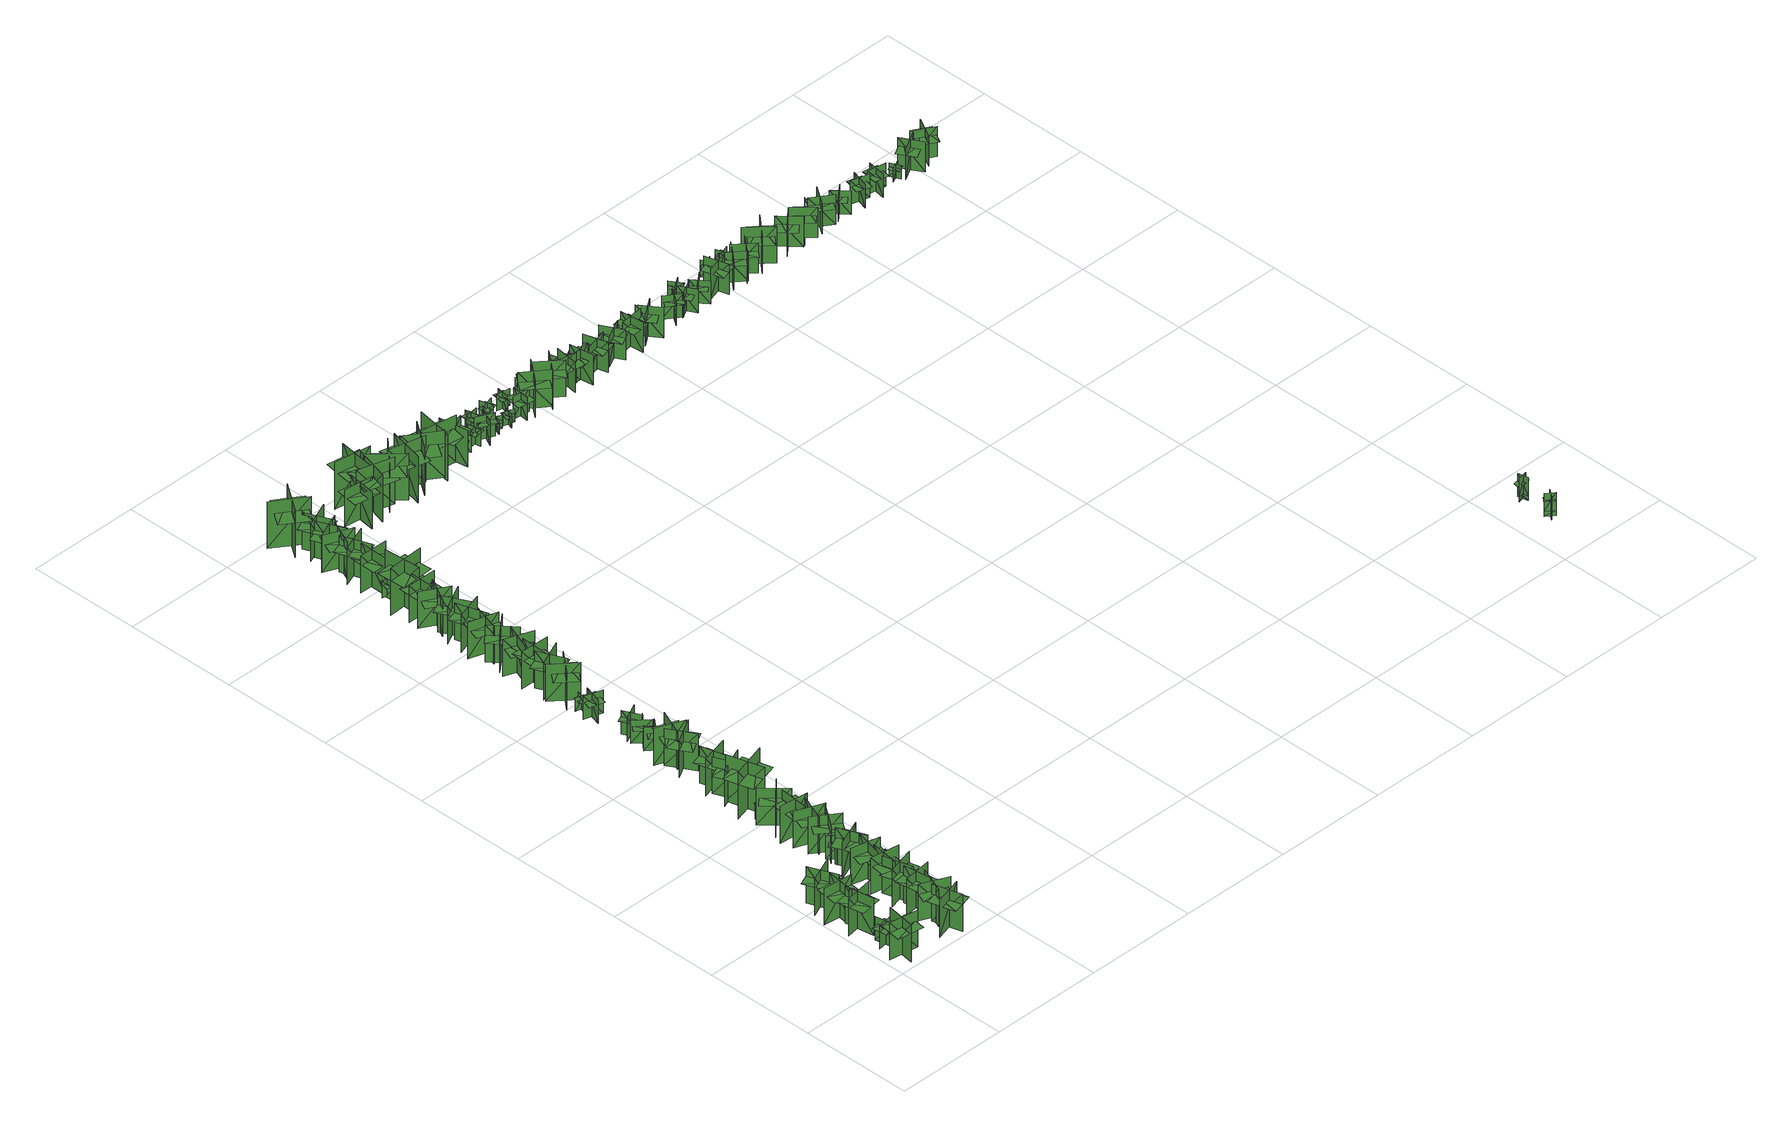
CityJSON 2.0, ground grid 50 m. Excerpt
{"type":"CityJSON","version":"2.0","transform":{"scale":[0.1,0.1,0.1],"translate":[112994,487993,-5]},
"CityObjects":{
"tree1":{"type":"SolitaryVegetationObject","geometry":[{"type":"MultiSurface","lod":"1","boundaries":[[[0,1,2]],[[0,2,3]],[[4,5,6]],[[4,6,7]],[[8,9,10]],[[8,10,11]],[[8,12,13]],[[8,13,9]]]}]},
"tree2":{"type":"SolitaryVegetationObject","geometry":[{"type":"MultiSurface","lod":"1","boundaries":[[[14,15,16]],[[14,16,17]],[[18,19,20]],[[18,20,21]],[[22,23,24]],[[22,24,25]],[[22,26,27]],[[22,27,23]]]}]},
"tree3":{"type":"SolitaryVegetationObject","geometry":[{"type":"MultiSurface","lod":"1","boundaries":[[[28,29,30]],[[28,30,31]],[[32,33,34]],[[32,34,35]],[[36,37,38]],[[36,38,39]],[[36,40,41]],[[36,41,37]]]}]},
"tree4":{"type":"SolitaryVegetationObject","geometry":[{"type":"MultiSurface","lod":"1","boundaries":[[[42,43,44]],[[42,44,45]],[[46,47,48]],[[46,48,49]],[[50,51,52]],[[50,52,53]],[[50,54,55]],[[50,55,51]]]}]},
"tree5":{"type":"SolitaryVegetationObject","geometry":[{"type":"MultiSurface","lod":"1","boundaries":[[[56,57,58]],[[56,58,59]],[[60,61,62]],[[60,62,63]],[[64,65,66]],[[64,66,67]],[[64,68,69]],[[64,69,65]]]}]},
"tree6":{"type":"SolitaryVegetationObject","geometry":[{"type":"MultiSurface","lod":"1","boundaries":[[[70,71,72]],[[70,72,73]],[[74,75,76]],[[74,76,77]],[[78,79,80]],[[78,80,81]],[[78,82,83]],[[78,83,79]]]}]},
"tree7":{"type":"SolitaryVegetationObject","geometry":[{"type":"MultiSurface","lod":"1","boundaries":[[[84,85,86]],[[84,86,87]],[[88,89,90]],[[88,90,91]],[[92,93,94]],[[92,94,95]],[[92,96,97]],[[92,97,93]]]}]},
"tree8":{"type":"SolitaryVegetationObject","geometry":[{"type":"MultiSurface","lod":"1","boundaries":[[[98,99,100]],[[98,100,101]],[[102,103,104]],[[102,104,105]],[[106,107,108]],[[106,108,109]],[[106,110,111]],[[106,111,107]]]}]},
"tree9":{"type":"SolitaryVegetationObject","geometry":[{"type":"MultiSurface","lod":"1","boundaries":[[[112,113,114]],[[112,114,115]],[[116,117,118]],[[116,118,119]],[[120,121,122]],[[120,122,123]],[[120,124,125]],[[120,125,121]]]}]},
"tree10":{"type":"SolitaryVegetationObject","geometry":[{"type":"MultiSurface","lod":"1","boundaries":[[[126,127,128]],[[126,128,129]],[[130,131,132]],[[130,132,133]],[[134,135,136]],[[134,136,137]],[[134,138,139]],[[134,139,135]]]}]},
"tree11":{"type":"SolitaryVegetationObject","geometry":[{"type":"MultiSurface","lod":"1","boundaries":[[[140,141,142]],[[140,142,143]],[[144,145,146]],[[144,146,147]],[[148,149,150]],[[148,150,151]],[[148,152,153]],[[148,153,149]]]}]},
"tree12":{"type":"SolitaryVegetationObject","geometry":[{"type":"MultiSurface","lod":"1","boundaries":[[[154,155,156]],[[154,156,157]],[[158,159,160]],[[158,160,161]],[[162,163,164]],[[162,164,165]],[[162,166,167]],[[162,167,163]]]}]},
"tree13":{"type":"SolitaryVegetationObject","geometry":[{"type":"MultiSurface","lod":"1","boundaries":[[[168,169,170]],[[168,170,171]],[[172,173,174]],[[172,174,175]],[[176,177,178]],[[176,178,179]],[[176,180,181]],[[176,181,177]]]}]},
"tree14":{"type":"SolitaryVegetationObject","geometry":[{"type":"MultiSurface","lod":"1","boundaries":[[[182,183,184]],[[182,184,185]],[[186,187,188]],[[186,188,189]],[[190,191,192]],[[190,192,193]],[[190,194,195]],[[190,195,191]]]}]},
"tree15":{"type":"SolitaryVegetationObject","geometry":[{"type":"MultiSurface","lod":"1","boundaries":[[[196,197,198]],[[196,198,199]],[[200,201,202]],[[200,202,203]],[[204,205,206]],[[204,206,207]],[[204,208,209]],[[204,209,205]]]}]},
"tree16":{"type":"SolitaryVegetationObject","geometry":[{"type":"MultiSurface","lod":"1","boundaries":[[[210,211,212]],[[210,212,213]],[[214,215,216]],[[214,216,217]],[[218,219,220]],[[218,220,221]],[[218,222,223]],[[218,223,219]]]}]},
"tree17":{"type":"SolitaryVegetationObject","geometry":[{"type":"MultiSurface","lod":"1","boundaries":[[[224,225,226]],[[224,226,227]],[[228,229,230]],[[228,230,231]],[[232,233,234]],[[232,234,235]],[[232,236,237]],[[232,237,233]]]}]},
"tree18":{"type":"SolitaryVegetationObject","geometry":[{"type":"MultiSurface","lod":"1","boundaries":[[[238,239,240]],[[238,240,241]],[[242,243,244]],[[242,244,245]],[[246,247,248]],[[246,248,249]],[[246,250,251]],[[246,251,247]]]}]},
"tree19":{"type":"SolitaryVegetationObject","geometry":[{"type":"MultiSurface","lod":"1","boundaries":[[[252,253,254]],[[252,254,255]],[[256,257,258]],[[256,258,259]],[[260,261,262]],[[260,262,263]],[[260,264,265]],[[260,265,261]]]}]},
"tree20":{"type":"SolitaryVegetationObject","geometry":[{"type":"MultiSurface","lod":"1","boundaries":[[[266,267,268]],[[266,268,269]],[[270,271,272]],[[270,272,273]],[[274,275,276]],[[274,276,277]],[[274,278,279]],[[274,279,275]]]}]},
"tree21":{"type":"SolitaryVegetationObject","geometry":[{"type":"MultiSurface","lod":"1","boundaries":[[[280,281,282]],[[280,282,283]],[[284,285,286]],[[284,286,287]],[[288,289,290]],[[288,290,291]],[[288,292,293]],[[288,293,289]]]}]},
"tree22":{"type":"SolitaryVegetationObject","geometry":[{"type":"MultiSurface","lod":"1","boundaries":[[[294,295,296]],[[294,296,297]],[[298,299,300]],[[298,300,301]],[[302,303,304]],[[302,304,305]],[[302,306,307]],[[302,307,303]]]}]},
"tree23":{"type":"SolitaryVegetationObject","geometry":[{"type":"MultiSurface","lod":"1","boundaries":[[[308,309,310]],[[308,310,311]],[[312,313,314]],[[312,314,315]],[[316,317,318]],[[316,318,319]],[[316,320,321]],[[316,321,317]]]}]},
"tree24":{"type":"SolitaryVegetationObject","geometry":[{"type":"MultiSurface","lod":"1","boundaries":[[[322,323,324]],[[322,324,325]],[[326,327,328]],[[326,328,329]],[[330,331,332]],[[330,332,333]],[[330,334,335]],[[330,335,331]]]}]},
"tree25":{"type":"SolitaryVegetationObject","geometry":[{"type":"MultiSurface","lod":"1","boundaries":[[[336,337,338]],[[336,338,339]],[[340,341,342]],[[340,342,343]],[[344,345,346]],[[344,346,347]],[[344,348,349]],[[344,349,345]]]}]},
"tree26":{"type":"SolitaryVegetationObject","geometry":[{"type":"MultiSurface","lod":"1","boundaries":[[[350,351,352]],[[350,352,353]],[[354,355,356]],[[354,356,357]],[[358,359,360]],[[358,360,361]],[[358,362,363]],[[358,363,359]]]}]},
"tree27":{"type":"SolitaryVegetationObject","geometry":[{"type":"MultiSurface","lod":"1","boundaries":[[[364,365,366]],[[364,366,367]],[[368,369,370]],[[368,370,371]],[[372,373,374]],[[372,374,375]],[[372,376,377]],[[372,377,373]]]}]},
"tree28":{"type":"SolitaryVegetationObject","geometry":[{"type":"MultiSurface","lod":"1","boundaries":[[[378,379,380]],[[378,380,381]],[[382,383,384]],[[382,384,385]],[[386,387,388]],[[386,388,389]],[[386,390,391]],[[386,391,387]]]}]},
"tree29":{"type":"SolitaryVegetationObject","geometry":[{"type":"MultiSurface","lod":"1","boundaries":[[[392,393,394]],[[392,394,395]],[[396,397,398]],[[396,398,399]],[[400,401,402]],[[400,402,403]],[[400,404,405]],[[400,405,401]]]}]},
"tree30":{"type":"SolitaryVegetationObject","geometry":[{"type":"MultiSurface","lod":"1","boundaries":[[[406,407,408]],[[406,408,409]],[[410,411,412]],[[410,412,413]],[[414,415,416]],[[414,416,417]],[[414,418,419]],[[414,419,415]]]}]},
"tree31":{"type":"SolitaryVegetationObject","geometry":[{"type":"MultiSurface","lod":"1","boundaries":[[[420,421,422]],[[420,422,423]],[[424,425,426]],[[424,426,427]],[[428,429,430]],[[428,430,431]],[[428,432,433]],[[428,433,429]]]}]},
"tree32":{"type":"SolitaryVegetationObject","geometry":[{"type":"MultiSurface","lod":"1","boundaries":[[[434,435,436]],[[434,436,437]],[[438,439,440]],[[438,440,441]],[[442,443,444]],[[442,444,445]],[[442,446,447]],[[442,447,443]]]}]},
"tree33":{"type":"SolitaryVegetationObject","geometry":[{"type":"MultiSurface","lod":"1","boundaries":[[[448,449,450]],[[448,450,451]],[[452,453,454]],[[452,454,455]],[[456,457,458]],[[456,458,459]],[[456,460,461]],[[456,461,457]]]}]},
"tree34":{"type":"SolitaryVegetationObject","geometry":[{"type":"MultiSurface","lod":"1","boundaries":[[[462,463,464]],[[462,464,465]],[[466,467,468]],[[466,468,469]],[[470,471,472]],[[470,472,473]],[[470,474,475]],[[470,475,471]]]}]},
"tree35":{"type":"SolitaryVegetationObject","geometry":[{"type":"MultiSurface","lod":"1","boundaries":[[[476,477,478]],[[476,478,479]],[[480,481,482]],[[480,482,483]],[[484,485,486]],[[484,486,487]],[[484,488,489]],[[484,489,485]]]}]},
"tree36":{"type":"SolitaryVegetationObject","geometry":[{"type":"MultiSurface","lod":"1","boundaries":[[[490,491,492]],[[490,492,493]],[[494,495,496]],[[494,496,497]],[[498,499,500]],[[498,500,501]],[[498,502,503]],[[498,503,499]]]}]},
"tree37":{"type":"SolitaryVegetationObject","geometry":[{"type":"MultiSurface","lod":"1","boundaries":[[[504,505,506]],[[504,506,507]],[[508,509,510]],[[508,510,511]],[[512,513,514]],[[512,514,515]],[[512,516,517]],[[512,517,513]]]}]},
"tree38":{"type":"SolitaryVegetationObject","geometry":[{"type":"MultiSurface","lod":"1","boundaries":[[[518,519,520]],[[518,520,521]],[[522,523,524]],[[522,524,525]],[[526,527,528]],[[526,528,529]],[[526,530,531]],[[526,531,527]]]}]},
"tree39":{"type":"SolitaryVegetationObject","geometry":[{"type":"MultiSurface","lod":"1","boundaries":[[[532,533,534]],[[532,534,535]],[[536,537,538]],[[536,538,539]],[[540,541,542]],[[540,542,543]],[[540,544,545]],[[540,545,541]]]}]},
"tree40":{"type":"SolitaryVegetationObject","geometry":[{"type":"MultiSurface","lod":"1","boundaries":[[[546,547,548]],[[546,548,549]],[[550,551,552]],[[550,552,553]],[[554,555,556]],[[554,556,557]],[[554,558,559]],[[554,559,555]]]}]},
"tree41":{"type":"SolitaryVegetationObject","geometry":[{"type":"MultiSurface","lod":"1","boundaries":[[[560,561,562]],[[560,562,563]],[[564,565,566]],[[564,566,567]],[[568,569,570]],[[568,570,571]],[[568,572,573]],[[568,573,569]]]}]},
"tree42":{"type":"SolitaryVegetationObject","geometry":[{"type":"MultiSurface","lod":"1","boundaries":[[[574,575,576]],[[574,576,577]],[[578,579,580]],[[578,580,581]],[[582,583,584]],[[582,584,585]],[[582,586,587]],[[582,587,583]]]}]},
"tree43":{"type":"SolitaryVegetationObject","geometry":[{"type":"MultiSurface","lod":"1","boundaries":[[[588,589,590]],[[588,590,591]],[[592,593,594]],[[592,594,595]],[[596,597,598]],[[596,598,599]],[[596,600,601]],[[596,601,597]]]}]},
"tree44":{"type":"SolitaryVegetationObject","geometry":[{"type":"MultiSurface","lod":"1","boundaries":[[[602,603,604]],[[602,604,605]],[[606,607,608]],[[606,608,609]],[[610,611,612]],[[610,612,613]],[[610,614,615]],[[610,615,611]]]}]},
"tree45":{"type":"SolitaryVegetationObject","geometry":[{"type":"MultiSurface","lod":"1","boundaries":[[[616,617,618]],[[616,618,619]],[[620,621,622]],[[620,622,623]],[[624,625,626]],[[624,626,627]],[[624,628,629]],[[624,629,625]]]}]},
"tree46":{"type":"SolitaryVegetationObject","geometry":[{"type":"MultiSurface","lod":"1","boundaries":[[[630,631,632]],[[630,632,633]],[[634,635,636]],[[634,636,637]],[[638,639,640]],[[638,640,641]],[[638,642,643]],[[638,643,639]]]}]},
"tree47":{"type":"SolitaryVegetationObject","geometry":[{"type":"MultiSurface","lod":"1","boundaries":[[[644,645,646]],[[644,646,647]],[[648,649,650]],[[648,650,651]],[[652,653,654]],[[652,654,655]],[[652,656,657]],[[652,657,653]]]}]},
"tree48":{"type":"SolitaryVegetationObject","geometry":[{"type":"MultiSurface","lod":"1","boundaries":[[[658,659,660]],[[658,660,661]],[[662,663,664]],[[662,664,665]],[[666,667,668]],[[666,668,669]],[[666,670,671]],[[666,671,667]]]}]},
"tree49":{"type":"SolitaryVegetationObject","geometry":[{"type":"MultiSurface","lod":"1","boundaries":[[[672,673,674]],[[672,674,675]],[[676,677,678]],[[676,678,679]],[[680,681,682]],[[680,682,683]],[[680,684,685]],[[680,685,681]]]}]},
"tree50":{"type":"SolitaryVegetationObject","geometry":[{"type":"MultiSurface","lod":"1","boundaries":[[[686,687,688]],[[686,688,689]],[[690,691,692]],[[690,692,693]],[[694,695,696]],[[694,696,697]],[[694,698,699]],[[694,699,695]]]}]},
"tree51":{"type":"SolitaryVegetationObject","geometry":[{"type":"MultiSurface","lod":"1","boundaries":[[[700,701,702]],[[700,702,703]],[[704,705,706]],[[704,706,707]],[[708,709,710]],[[708,710,711]],[[708,712,713]],[[708,713,709]]]}]},
"tree52":{"type":"SolitaryVegetationObject","geometry":[{"type":"MultiSurface","lod":"1","boundaries":[[[714,715,716]],[[714,716,717]],[[718,719,720]],[[718,720,721]],[[722,723,724]],[[722,724,725]],[[722,726,727]],[[722,727,723]]]}]},
"tree53":{"type":"SolitaryVegetationObject","geometry":[{"type":"MultiSurface","lod":"1","boundaries":[[[728,729,730]],[[728,730,731]],[[732,733,734]],[[732,734,735]],[[736,737,738]],[[736,738,739]],[[736,740,741]],[[736,741,737]]]}]},
"tree54":{"type":"SolitaryVegetationObject","geometry":[{"type":"MultiSurface","lod":"1","boundaries":[[[742,743,744]],[[742,744,745]],[[746,747,748]],[[746,748,749]],[[750,751,752]],[[750,752,753]],[[750,754,755]],[[750,755,751]]]}]},
"tree55":{"type":"SolitaryVegetationObject","geometry":[{"type":"MultiSurface","lod":"1","boundaries":[[[756,757,758]],[[756,758,759]],[[760,761,762]],[[760,762,763]],[[764,765,766]],[[764,766,767]],[[764,768,769]],[[764,769,765]]]}]},
"tree56":{"type":"SolitaryVegetationObject","geometry":[{"type":"MultiSurface","lod":"1","boundaries":[[[770,771,772]],[[770,772,773]],[[774,775,776]],[[774,776,777]],[[778,779,780]],[[778,780,781]],[[778,782,783]],[[778,783,779]]]}]},
"tree57":{"type":"SolitaryVegetationObject","geometry":[{"type":"MultiSurface","lod":"1","boundaries":[[[784,785,786]],[[784,786,787]],[[788,789,790]],[[788,790,791]],[[792,793,794]],[[792,794,795]],[[792,796,797]],[[792,797,793]]]}]},
"tree58":{"type":"SolitaryVegetationObject","geometry":[{"type":"MultiSurface","lod":"1","boundaries":[[[798,799,800]],[[798,800,801]],[[802,803,804]],[[802,804,805]],[[806,807,808]],[[806,808,809]],[[806,810,811]],[[806,811,807]]]}]},
"tree59":{"type":"SolitaryVegetationObject","geometry":[{"type":"MultiSurface","lod":"1","boundaries":[[[812,813,814]],[[812,814,815]],[[816,817,818]],[[816,818,819]],[[820,821,822]],[[820,822,823]],[[820,824,825]],[[820,825,821]]]}]},
"tree60":{"type":"SolitaryVegetationObject","geometry":[{"type":"MultiSurface","lod":"1","boundaries":[[[826,827,828]],[[826,828,829]],[[830,831,832]],[[830,832,833]],[[834,835,836]],[[834,836,837]],[[834,838,839]],[[834,839,835]]]}]},
"tree61":{"type":"SolitaryVegetationObject","geometry":[{"type":"MultiSurface","lod":"1","boundaries":[[[840,841,842]],[[840,842,843]],[[844,845,846]],[[844,846,847]],[[848,849,850]],[[848,850,851]],[[848,852,853]],[[848,853,849]]]}]},
"tree62":{"type":"SolitaryVegetationObject","geometry":[{"type":"MultiSurface","lod":"1","boundaries":[[[854,855,856]],[[854,856,857]],[[858,859,860]],[[858,860,861]],[[862,863,864]],[[862,864,865]],[[862,866,867]],[[862,867,863]]]}]},
"tree63":{"type":"SolitaryVegetationObject","geometry":[{"type":"MultiSurface","lod":"1","boundaries":[[[868,869,870]],[[868,870,871]],[[872,873,874]],[[872,874,875]],[[876,877,878]],[[876,878,879]],[[876,879,880]],[[876,880,881]]]}]},
"tree64":{"type":"SolitaryVegetationObject","geometry":[{"type":"MultiSurface","lod":"1","boundaries":[[[882,883,884]],[[882,884,885]],[[886,887,888]],[[886,888,889]],[[890,891,892]],[[890,892,893]],[[890,894,895]],[[890,895,891]]]}]},
"tree65":{"type":"SolitaryVegetationObject","geometry":[{"type":"MultiSurface","lod":"1","boundaries":[[[896,897,898]],[[896,898,899]],[[900,901,902]],[[900,902,903]],[[904,905,906]],[[904,906,907]],[[904,908,909]],[[904,909,905]]]}]},
"tree66":{"type":"SolitaryVegetationObject","geometry":[{"type":"MultiSurface","lod":"1","boundaries":[[[910,911,912]],[[910,912,913]],[[914,915,916]],[[914,916,917]],[[918,919,920]],[[918,920,921]],[[918,922,923]],[[918,923,919]]]}]},
"tree67":{"type":"SolitaryVegetationObject","geometry":[{"type":"MultiSurface","lod":"1","boundaries":[[[924,925,926]],[[924,926,927]],[[928,929,930]],[[928,930,931]],[[932,933,934]],[[932,934,935]],[[932,936,937]],[[932,937,933]]]}]},
"tree68":{"type":"SolitaryVegetationObject","geometry":[{"type":"MultiSurface","lod":"1","boundaries":[[[938,939,940]],[[938,940,941]],[[942,943,944]],[[942,944,945]],[[946,947,948]],[[946,948,949]],[[946,950,951]],[[946,951,947]]]}]},
"tree69":{"type":"SolitaryVegetationObject","geometry":[{"type":"MultiSurface","lod":"1","boundaries":[[[952,953,954]],[[952,954,955]],[[956,957,958]],[[956,958,959]],[[960,961,962]],[[960,962,963]],[[960,964,965]],[[960,965,961]]]}]},
"tree70":{"type":"SolitaryVegetationObject","geometry":[{"type":"MultiSurface","lod":"1","boundaries":[[[966,967,968]],[[966,968,969]],[[970,971,972]],[[970,972,973]],[[974,975,976]],[[974,976,977]],[[974,978,979]],[[974,979,975]]]}]},
"tree71":{"type":"SolitaryVegetationObject","geometry":[{"type":"MultiSurface","lod":"1","boundaries":[[[980,981,982]],[[980,982,983]],[[984,985,986]],[[984,986,987]],[[988,989,990]],[[988,990,991]],[[988,992,993]],[[988,993,989]]]}]},
"tree72":{"type":"SolitaryVegetationObject","geometry":[{"type":"MultiSurface","lod":"1","boundaries":[[[994,995,996]],[[994,996,997]],[[998,999,1000]],[[998,1000,1001]],[[1002,1003,1004]],[[1002,1004,1005]],[[1002,1006,1007]],[[1002,1007,1003]]]}]},
"tree73":{"type":"SolitaryVegetationObject","geometry":[{"type":"MultiSurface","lod":"1","boundaries":[[[1008,1009,1010]],[[1008,1010,1011]],[[1012,1013,1014]],[[1012,1014,1015]],[[1016,1017,1018]],[[1016,1018,1019]],[[1016,1020,1021]],[[1016,1021,1017]]]}]},
"tree74":{"type":"SolitaryVegetationObject","geometry":[{"type":"MultiSurface","lod":"1","boundaries":[[[1022,1023,1024]],[[1022,1024,1025]],[[1026,1027,1028]],[[1026,1028,1029]],[[1030,1031,1032]],[[1030,1032,1033]],[[1030,1034,1035]],[[1030,1035,1031]]]}]},
"tree75":{"type":"SolitaryVegetationObject","geometry":[{"type":"MultiSurface","lod":"1","boundaries":[[[1036,1037,1038]],[[1036,1038,1039]],[[1040,1041,1042]],[[1040,1042,1043]],[[1044,1045,1046]],[[1044,1046,1047]],[[1044,1048,1049]],[[1044,1049,1045]]]}]},
"tree76":{"type":"SolitaryVegetationObject","geometry":[{"type":"MultiSurface","lod":"1","boundaries":[[[1050,1051,1052]],[[1050,1052,1053]],[[1054,1055,1056]],[[1054,1056,1057]],[[1058,1059,1060]],[[1058,1060,1061]],[[1058,1062,1063]],[[1058,1063,1059]]]}]},
"tree77":{"type":"SolitaryVegetationObject","geometry":[{"type":"MultiSurface","lod":"1","boundaries":[[[1064,1065,1066]],[[1064,1066,1067]],[[1068,1069,1070]],[[1068,1070,1071]],[[1072,1073,1074]],[[1072,1074,1075]],[[1072,1076,1077]],[[1072,1077,1073]]]}]},
"tree78":{"type":"SolitaryVegetationObject","geometry":[{"type":"MultiSurface","lod":"1","boundaries":[[[1078,1079,1080]],[[1078,1080,1081]],[[1082,1083,1084]],[[1082,1084,1085]],[[1086,1087,1088]],[[1086,1088,1089]],[[1086,1090,1091]],[[1086,1091,1087]]]}]},
"tree79":{"type":"SolitaryVegetationObject","geometry":[{"type":"MultiSurface","lod":"1","boundaries":[[[1092,1093,1094]],[[1092,1094,1095]],[[1096,1097,1098]],[[1096,1098,1099]],[[1100,1101,1102]],[[1100,1102,1103]],[[1100,1104,1105]],[[1100,1105,1101]]]}]},
"tree80":{"type":"SolitaryVegetationObject","geometry":[{"type":"MultiSurface","lod":"1","boundaries":[[[1106,1107,1108]],[[1106,1108,1109]],[[1110,1111,1112]],[[1110,1112,1113]],[[1114,1115,1116]],[[1114,1116,1117]],[[1114,1118,1119]],[[1114,1119,1115]]]}]},
"tree81":{"type":"SolitaryVegetationObject","geometry":[{"type":"MultiSurface","lod":"1","boundaries":[[[1120,1121,1122]],[[1120,1122,1123]],[[1124,1125,1126]],[[1124,1126,1127]],[[1128,1129,1130]],[[1128,1130,1131]],[[1128,1132,1133]],[[1128,1133,1129]]]}]},
"tree82":{"type":"SolitaryVegetationObject","geometry":[{"type":"MultiSurface","lod":"1","boundaries":[[[1134,1135,1136]],[[1134,1136,1137]],[[1138,1139,1140]],[[1138,1140,1141]],[[1142,1143,1144]],[[1142,1144,1145]],[[1142,1146,1147]],[[1142,1147,1143]]]}]},
"tree83":{"type":"SolitaryVegetationObject","geometry":[{"type":"MultiSurface","lod":"1","boundaries":[[[1148,1149,1150]],[[1148,1150,1151]],[[1152,1153,1154]],[[1152,1154,1155]],[[1156,1157,1158]],[[1156,1158,1159]],[[1156,1160,1161]],[[1156,1161,1157]]]}]},
"tree84":{"type":"SolitaryVegetationObject","geometry":[{"type":"MultiSurface","lod":"1","boundaries":[[[1162,1163,1164]],[[1162,1164,1165]],[[1166,1167,1168]],[[1166,1168,1169]],[[1170,1171,1172]],[[1170,1172,1173]],[[1170,1174,1175]],[[1170,1175,1171]]]}]},
"tree85":{"type":"SolitaryVegetationObject","geometry":[{"type":"MultiSurface","lod":"1","boundaries":[[[1176,1177,1178]],[[1176,1178,1179]],[[1180,1181,1182]],[[1180,1182,1183]],[[1184,1185,1186]],[[1184,1186,1187]],[[1184,1188,1189]],[[1184,1189,1185]]]}]},
"tree86":{"type":"SolitaryVegetationObject","geometry":[{"type":"MultiSurface","lod":"1","boundaries":[[[1190,1191,1192]],[[1190,1192,1193]],[[1194,1195,1196]],[[1194,1196,1197]],[[1198,1199,1200]],[[1198,1200,1201]],[[1198,1202,1203]],[[1198,1203,1199]]]}]},
"tree87":{"type":"SolitaryVegetationObject","geometry":[{"type":"MultiSurface","lod":"1","boundaries":[[[1204,1205,1206]],[[1204,1206,1207]],[[1208,1209,1210]],[[1208,1210,1211]],[[1212,1213,1209]],[[1212,1209,1208]],[[1214,1215,1205]],[[1214,1205,1204]],[[1216,1217,1218]],[[1216,1218,1219]],[[1220,1221,1222]],[[1220,1222,1223]]]}]},
"tree88":{"type":"SolitaryVegetationObject","geometry":[{"type":"MultiSurface","lod":"1","boundaries":[[[1224,1225,1226]],[[1224,1226,1227]],[[1228,1229,1230]],[[1228,1230,1231]],[[1232,1233,1229]],[[1232,1229,1228]],[[1234,1235,1225]],[[1234,1225,1224]],[[1236,1237,1238]],[[1236,1238,1239]],[[1240,1241,1242]],[[1240,1242,1243]]]}]},
"tree89":{"type":"SolitaryVegetationObject","geometry":[{"type":"MultiSurface","lod":"1","boundaries":[[[1244,1245,1246]],[[1244,1246,1247]],[[1248,1249,1250]],[[1248,1250,1251]],[[1252,1253,1254]],[[1252,1254,1255]],[[1252,1256,1257]],[[1252,1257,1253]]]}]},
"tree90":{"type":"SolitaryVegetationObject","geometry":[{"type":"MultiSurface","lod":"1","boundaries":[[[1258,1259,1260]],[[1258,1260,1261]],[[1262,1263,1264]],[[1262,1264,1265]],[[1266,1267,1268]],[[1266,1268,1269]],[[1266,1270,1271]],[[1266,1271,1267]]]}]},
"tree91":{"type":"SolitaryVegetationObject","geometry":[{"type":"MultiSurface","lod":"1","boundaries":[[[1272,1273,1274]],[[1272,1274,1275]],[[1276,1277,1278]],[[1276,1278,1279]],[[1280,1281,1282]],[[1280,1282,1283]],[[1280,1284,1285]],[[1280,1285,1281]]]}]},
"tree92":{"type":"SolitaryVegetationObject","geometry":[{"type":"MultiSurface","lod":"1","boundaries":[[[1286,1287,1288]],[[1286,1288,1289]],[[1290,1291,1292]],[[1290,1292,1293]],[[1294,1295,1296]],[[1294,1296,1297]],[[1294,1298,1299]],[[1294,1299,1295]]]}]},
"tree93":{"type":"SolitaryVegetationObject","geometry":[{"type":"MultiSurface","lod":"1","boundaries":[[[1300,1301,1302]],[[1300,1302,1303]],[[1304,1305,1306]],[[1304,1306,1307]],[[1308,1309,1310]],[[1308,1310,1311]],[[1308,1312,1313]],[[1308,1313,1309]]]}]},
"tree94":{"type":"SolitaryVegetationObject","geometry":[{"type":"MultiSurface","lod":"1","boundaries":[[[1314,1315,1316]],[[1314,1316,1317]],[[1318,1319,1320]],[[1318,1320,1321]],[[1322,1323,1324]],[[1322,1324,1325]],[[1322,1326,1327]],[[1322,1327,1323]]]}]},
"tree95":{"type":"SolitaryVegetationObject","geometry":[{"type":"MultiSurface","lod":"1","boundaries":[[[1328,1329,1330]],[[1328,1330,1331]],[[1332,1333,1334]],[[1332,1334,1335]],[[1336,1337,1338]],[[1336,1338,1339]],[[1336,1340,1341]],[[1336,1341,1337]]]}]},
"tree96":{"type":"SolitaryVegetationObject","geometry":[{"type":"MultiSurface","lod":"1","boundaries":[[[1342,1343,1344]],[[1342,1344,1345]],[[1346,1347,1348]],[[1346,1348,1349]],[[1350,1351,1352]],[[1350,1352,1353]],[[1350,1354,1355]],[[1350,1355,1351]]]}]},
"tree97":{"type":"SolitaryVegetationObject","geometry":[{"type":"MultiSurface","lod":"1","boundaries":[[[1356,1357,1358]],[[1356,1358,1359]],[[1360,1361,1362]],[[1360,1362,1363]],[[1364,1365,1366]],[[1364,1366,1367]],[[1364,1368,1369]],[[1364,1369,1365]]]}]}
},
"vertices":[
[154,71,8],[26,91,8],[26,91,181],[154,71,181],[93,154,8],[73,25,8],[73,25,181],[93,154,181],[143,73,136],[26,91,136],[18,40,136],[135,22,136],[151,124,136],[34,142,136],
[123,172,13],[42,158,13],[42,158,123],[123,172,123],[70,210,13],[84,128,13],[84,128,123],[70,210,123],[116,171,94],[42,158,94],[47,126,94],[122,139,94],[111,203,94],[36,191,94],
[89,237,9],[69,365,9],[69,365,182],[89,237,182],[149,320,9],[21,300,9],[21,300,182],[149,320,182],[88,248,137],[69,365,137],[18,357,137],[37,240,137],[138,256,137],[120,373,137],
[5,411,9],[134,396,9],[134,396,181],[5,411,181],[69,331,9],[84,460,9],[84,460,181],[69,331,181],[16,409,136],[134,396,136],[140,447,136],[22,460,136],[10,358,136],[128,345,136],
[103,431,8],[54,551,8],[54,551,180],[103,431,180],[142,526,8],[22,476,8],[22,476,180],[142,526,180],[99,441,135],[54,551,135],[6,531,135],[52,421,135],[146,460,135],[101,570,135],
[305,147,6],[339,21,6],[339,21,178],[305,147,178],[254,57,6],[380,91,6],[380,91,178],[254,57,178],[308,136,133],[339,21,133],[388,34,133],[357,149,133],[258,123,133],[289,8,133],
[388,131,5],[269,182,5],[269,182,177],[388,131,177],[349,226,5],[299,106,5],[299,106,177],[349,226,177],[378,136,132],[269,182,132],[249,134,132],[358,88,132],[398,183,132],[289,229,132],
[330,171,5],[312,300,5],[312,300,177],[330,171,177],[391,253,5],[263,236,5],[263,236,177],[391,253,177],[328,182,133],[312,300,133],[261,293,133],[277,175,133],[379,189,133],[363,307,133],
[387,345,5],[262,311,5],[262,311,178],[387,345,178],[298,396,5],[332,270,5],[332,270,178],[298,396,178],[377,343,133],[262,311,133],[276,261,133],[390,293,133],[363,392,133],[248,360,133],
[306,338,6],[325,467,6],[325,467,178],[306,338,178],[388,400,6],[260,419,6],[260,419,178],[388,400,178],[307,349,134],[325,467,134],[274,474,134],[257,357,134],[358,341,134],[376,459,134],
[245,509,10],[371,478,10],[371,478,182],[245,509,182],[299,422,10],[330,548,10],[330,548,182],[299,422,182],[256,506,137],[371,478,137],[383,528,137],[268,556,137],[243,456,137],[359,428,137],
[249,555,10],[369,605,10],[369,605,182],[249,555,182],[344,517,10],[295,637,10],[295,637,182],[344,517,182],[259,560,138],[369,605,138],[350,652,138],[240,607,138],[279,512,138],[389,558,138],
[357,680,12],[294,626,12],[294,626,121],[357,680,121],[291,684,12],[346,622,12],[346,622,121],[291,684,121],[351,675,93],[294,626,93],[316,601,93],[373,651,93],[330,700,93],[273,651,93],
[272,754,8],[377,678,8],[377,678,181],[272,754,181],[289,653,8],[365,758,8],[365,758,181],[289,653,181],[281,748,136],[377,678,136],[407,719,136],[311,789,136],[251,706,136],[347,636,136],
[256,817,9],[376,767,9],[376,767,181],[256,817,181],[296,722,9],[346,842,9],[346,842,181],[296,722,181],[267,812,136],[376,767,136],[396,814,136],[286,860,136],[247,765,136],[357,719,136],
[321,937,9],[309,807,9],[309,807,181],[321,937,181],[243,871,9],[372,858,9],[372,858,181],[243,871,181],[320,926,137],[309,807,137],[360,802,137],[372,921,137],[269,930,137],[258,812,137],
[260,1012,9],[349,917,9],[349,917,182],[260,1012,182],[257,909,9],[352,998,9],[352,998,182],[257,909,182],[268,1004,137],[349,917,137],[386,952,137],[305,1039,137],[230,969,137],[311,882,137],
[279,1037,13],[333,1013,13],[333,1013,91],[279,1037,91],[296,994,13],[320,1048,13],[320,1048,91],[296,994,91],[283,1035,71],[333,1013,71],[342,1034,71],[293,1056,71],[274,1014,71],[323,992,71],
[399,1131,8],[239,1086,8],[239,1086,227],[399,1131,227],[284,1194,8],[329,1035,8],[329,1035,227],[284,1194,227],[385,1128,171],[239,1086,171],[257,1023,171],[403,1065,171],[367,1190,171],[222,1149,171],
[375,1222,10],[256,1172,10],[256,1172,182],[375,1222,182],[280,1260,10],[331,1141,10],[331,1141,182],[280,1260,182],[365,1218,138],[256,1172,138],[276,1124,138],[385,1171,138],[345,1265,138],[236,1219,138],
[327,1212,10],[294,1338,10],[294,1338,182],[327,1212,182],[379,1301,10],[253,1268,10],[253,1268,182],[379,1301,182],[324,1223,138],[294,1338,138],[245,1325,138],[275,1210,138],[374,1236,138],[344,1351,138],
[377,1479,10],[263,1415,10],[263,1415,182],[377,1479,182],[278,1506,10],[341,1393,10],[341,1393,182],[278,1506,182],[367,1473,138],[263,1415,138],[288,1370,138],[392,1429,138],[342,1518,138],[238,1460,138],
[345,1573,10],[294,1454,10],[294,1454,183],[345,1573,183],[250,1534,10],[370,1483,10],[370,1483,183],[250,1534,183],[341,1563,138],[294,1454,138],[341,1434,138],[388,1543,138],[293,1583,138],[247,1474,138],
[348,1627,12],[296,1563,12],[296,1563,122],[348,1627,122],[283,1619,12],[347,1568,12],[347,1568,122],[283,1619,122],[343,1622,94],[296,1563,94],[322,1542,94],[369,1601,94],[318,1642,94],[270,1583,94],
[283,1686,11],[344,1631,11],[344,1631,120],[283,1686,120],[287,1621,11],[342,1683,11],[342,1683,120],[287,1621,120],[288,1682,92],[344,1631,92],[366,1655,92],[310,1706,92],[266,1657,92],[322,1607,92],
[339,1680,8],[303,1754,8],[303,1754,118],[339,1680,118],[360,1742,8],[286,1706,8],[286,1706,118],[360,1742,118],[336,1686,90],[303,1754,90],[273,1740,90],[306,1672,90],[365,1701,90],[332,1769,90],
[285,1856,12],[308,1935,12],[308,1935,121],[285,1856,121],[342,1887,12],[263,1911,12],[263,1911,121],[342,1887,121],[287,1862,93],[308,1935,93],[277,1944,93],[255,1872,93],[318,1853,93],[340,1925,93],
[311,1986,10],[298,1941,10],[298,1941,73],[311,1986,73],[278,1968,10],[324,1955,10],[324,1955,73],[278,1968,73],[310,1982,56],[298,1941,56],[316,1936,56],[328,1977,56],[292,1987,56],[280,1946,56],
[349,2100,8],[266,2000,8],[266,2000,181],[349,2100,181],[247,2090,8],[347,2007,8],[347,2007,181],[247,2090,181],[342,2091,136],[266,2000,136],[306,1967,136],[382,2059,136],[302,2124,136],[227,2033,136],
[331,2060,6],[279,2180,6],[279,2180,179],[331,2060,179],[368,2156,6],[249,2104,6],[249,2104,179],[368,2156,179],[326,2071,134],[279,2180,134],[232,2159,134],[279,2050,134],[373,2091,134],[326,2200,134],
[299,2136,5],[303,2265,5],[303,2265,177],[299,2136,177],[373,2207,5],[243,2210,5],[243,2210,177],[373,2207,177],[300,2147,132],[303,2265,132],[251,2267,132],[248,2148,132],[351,2145,132],[354,2264,132],
[274,2224,5],[321,2345,5],[321,2345,177],[274,2224,177],[368,2266,5],[246,2313,5],[246,2313,177],[368,2266,177],[278,2234,132],[321,2345,132],[273,2363,132],[230,2252,132],[326,2216,132],[368,2327,132],
[345,2318,6],[262,2418,6],[262,2418,179],[345,2318,179],[354,2420,6],[254,2337,6],[254,2337,179],[354,2420,179],[338,2327,134],[262,2418,134],[223,2385,134],[299,2294,134],[378,2359,134],[302,2451,134],
[228,2476,7],[352,2438,7],[352,2438,179],[228,2476,179],[277,2386,7],[315,2510,7],[315,2510,179],[277,2386,179],[239,2473,135],[352,2438,135],[367,2487,135],[254,2522,135],[223,2424,135],[337,2389,135],
[318,2470,7],[278,2593,7],[278,2593,179],[318,2470,179],[364,2561,7],[241,2522,7],[241,2522,179],[364,2561,179],[315,2480,135],[278,2593,135],[229,2578,135],[266,2464,135],[363,2496,135],[327,2609,135],
[328,2556,6],[269,2672,6],[269,2672,179],[328,2556,179],[359,2654,6],[243,2595,6],[243,2595,179],[359,2654,179],[323,2566,134],[269,2672,134],[223,2649,134],[277,2543,134],[369,2590,134],[315,2696,134],
[230,2737,7],[344,2674,7],[344,2674,179],[230,2737,179],[260,2638,7],[322,2752,7],[322,2752,179],[260,2638,179],[240,2731,134],[344,2674,134],[369,2719,134],[265,2776,134],[215,2686,134],[320,2629,134],
[365,2784,6],[235,2787,6],[235,2787,178],[365,2784,178],[294,2858,6],[291,2728,6],[291,2728,178],[294,2858,178],[354,2784,134],[235,2787,134],[234,2736,134],[353,2733,134],[356,2835,134],[237,2838,134],
[383,2873,7],[218,2864,7],[218,2864,226],[383,2873,226],[285,2959,7],[295,2794,7],[295,2794,226],[285,2959,226],[369,2873,169],[218,2864,169],[222,2798,169],[373,2807,169],[366,2938,169],[215,2929,169],
[283,2918,12],[298,2975,12],[298,2975,90],[283,2918,90],[323,2942,12],[266,2957,12],[266,2957,90],[323,2942,90],[284,2923,70],[298,2975,70],[275,2981,70],[261,2929,70],[307,2917,70],[320,2969,70],
[288,2960,10],[291,3090,10],[291,3090,183],[288,2960,183],[362,3032,10],[232,3035,10],[232,3035,183],[362,3032,183],[288,2971,138],[291,3090,138],[240,3091,138],[237,2972,138],[340,2970,138],[343,3089,138],
[313,3057,11],[267,3179,11],[267,3179,183],[313,3057,183],[354,3151,11],[233,3105,11],[233,3105,183],[354,3151,183],[309,3068,139],[267,3179,139],[219,3161,139],[261,3050,139],[357,3086,139],[315,3197,139],
[221,3224,11],[340,3171,11],[340,3171,183],[221,3224,183],[258,3129,11],[311,3247,11],[311,3247,183],[258,3129,183],[231,3220,138],[340,3171,138],[361,3218,138],[252,3267,138],[210,3173,138],[318,3124,138],
[221,3226,10],[341,3276,10],[341,3276,182],[221,3226,182],[316,3188,10],[266,3307,10],[266,3307,182],[316,3188,182],[231,3230,138],[341,3276,138],[321,3323,138],[211,3277,138],[251,3183,138],[361,3229,138],
[310,3493,11],[216,3357,11],[215,3357,230],[310,3493,230],[181,3469,11],[317,3375,11],[317,3375,230],[181,3469,230],[302,3482,173],[215,3357,173],[269,3320,173],[356,3444,173],[248,3519,173],[162,3395,173],
[320,3254,12],[268,3374,12],[268,3374,184],[320,3254,184],[357,3350,12],[238,3299,12],[238,3299,184],[357,3350,184],[315,3264,140],[268,3374,140],[221,3353,140],[268,3244,140],[362,3285,140],[315,3394,140],
[474,3356,12],[603,3338,12],[603,3338,185],[474,3356,185],[537,3275,12],[554,3403,12],[554,3403,185],[537,3275,185],[485,3354,140],[603,3338,140],[610,3389,140],[492,3405,140],[478,3303,140],[596,3287,140],
[707,3324,8],[548,3369,8],[548,3369,227],[707,3324,227],[643,3438,8],[598,3279,8],[598,3279,227],[643,3438,227],[694,3328,171],[548,3369,171],[530,3306,171],[676,3265,171],[711,3391,171],[566,3432,171],
[527,3458,9],[691,3435,9],[691,3435,228],[527,3458,228],[606,3355,9],[629,3518,9],[629,3518,228],[606,3355,228],[541,3456,171],[691,3435,171],[700,3500,171],[550,3521,171],[532,3392,171],[682,3371,171],
[766,3418,12],[652,3297,12],[652,3297,231],[766,3418,231],[635,3413,12],[756,3299,12],[756,3299,231],[635,3413,231],[756,3407,174],[652,3297,174],[700,3252,174],[804,3362,174],[709,3452,174],[605,3342,174],
[767,3261,12],[803,3422,12],[803,3422,231],[767,3261,231],[877,3331,12],[715,3368,12],[715,3368,231],[877,3331,231],[770,3275,174],[803,3422,174],[740,3437,174],[706,3289,174],[833,3260,174],[867,3408,174],
[818,3277,10],[913,3413,10],[913,3413,230],[818,3277,230],[947,3301,10],[811,3395,10],[811,3395,230],[947,3301,230],[826,3288,173],[913,3413,173],[859,3450,173],[773,3326,173],[880,3251,173],[966,3375,173],
[1046,3339,8],[882,3364,8],[882,3364,227],[1046,3339,227],[968,3444,8],[943,3280,8],[943,3280,227],[968,3444,227],[1032,3341,171],[882,3364,171],[873,3299,171],[1022,3277,171],[1042,3406,171],[892,3429,171],
[967,3343,12],[1096,3363,12],[1096,3363,184],[967,3343,184],[1051,3283,12],[1030,3411,12],[1030,3411,184],[1051,3283,184],[978,3344,140],[1096,3363,140],[1088,3414,140],[970,3395,140],[987,3294,140],[1104,3313,140],
[1070,3336,18],[1118,3370,18],[1118,3370,96],[1070,3336,96],[1116,3329,18],[1081,3376,18],[1081,3376,96],[1116,3329,96],[1074,3338,76],[1118,3370,76],[1104,3389,76],[1060,3357,76],[1088,3320,76],[1132,3351,76],
[1137,3422,17],[1090,3430,17],[1090,3430,80],[1137,3422,80],[1115,3452,17],[1107,3405,17],[1107,3405,80],[1115,3452,80],[1133,3422,63],[1090,3430,63],[1087,3411,63],[1130,3404,63],[1136,3441,63],[1093,3448,63],
[1195,3360,18],[1137,3352,18],[1137,3352,96],[1195,3360,96],[1158,3388,18],[1166,3329,18],[1166,3329,96],[1158,3388,96],[1190,3359,76],[1137,3352,76],[1140,3329,76],[1193,3336,76],[1187,3382,76],[1134,3375,76],
[1178,3375,14],[1253,3339,14],[1253,3339,124],[1178,3375,124],[1201,3313,14],[1236,3388,14],[1236,3388,124],[1201,3313,124],[1185,3372,96],[1253,3339,96],[1267,3369,96],[1199,3401,96],[1171,3342,96],[1239,3310,96],
[1223,3397,18],[1213,3455,18],[1213,3455,96],[1223,3397,96],[1250,3435,18],[1192,3426,18],[1192,3426,96],[1250,3435,96],[1222,3402,76],[1213,3455,76],[1190,3452,76],[1199,3398,76],[1245,3406,76],[1236,3459,76],
[1269,3333,16],[1284,3378,16],[1284,3378,79],[1269,3333,79],[1302,3350,16],[1257,3365,16],[1257,3365,79],[1302,3350,79],[1270,3337,63],[1284,3378,63],[1266,3384,63],[1252,3343,63],[1288,3331,63],[1301,3372,63],
[1331,3435,18],[1274,3420,18],[1274,3420,96],[1331,3435,96],[1290,3458,18],[1306,3401,18],[1306,3401,96],[1290,3458,96],[1326,3434,76],[1274,3420,76],[1280,3397,76],[1332,3412,76],[1320,3457,76],[1268,3442,76],
[1328,3328,16],[1342,3373,16],[1342,3373,79],[1328,3328,79],[1361,3345,16],[1316,3360,16],[1316,3360,79],[1361,3345,79],[1329,3332,62],[1342,3373,62],[1324,3379,62],[1311,3337,62],[1347,3326,62],[1360,3367,62],
[1371,3362,14],[1448,3353,14],[1448,3353,122],[1371,3362,122],[1403,3321,14],[1411,3398,14],[1411,3398,122],[1403,3321,122],[1403,3321,91],[1441,3317,91],[1450,3394,91],[1411,3398,91],[1373,3402,91],[1364,3325,91],
[1381,3399,19],[1390,3457,19],[1390,3457,97],[1381,3399,97],[1418,3427,19],[1360,3436,19],[1360,3436,97],[1418,3427,97],[1382,3404,77],[1390,3457,77],[1367,3461,77],[1359,3408,77],[1405,3400,77],[1413,3454,77],
[1531,3313,13],[1428,3393,13],[1428,3393,185],[1531,3313,185],[1517,3415,13],[1438,3312,13],[1438,3312,185],[1517,3415,185],[1522,3320,140],[1428,3393,140],[1397,3352,140],[1491,3279,140],[1554,3361,140],[1459,3433,140],
[1528,3455,17],[1481,3419,17],[1481,3419,95],[1528,3455,95],[1482,3461,17],[1517,3414,17],[1517,3414,95],[1482,3461,95],[1524,3452,75],[1481,3419,75],[1495,3401,75],[1538,3433,75],[1510,3470,75],[1467,3438,75],
[1508,3404,11],[1608,3322,11],[1608,3322,184],[1508,3404,184],[1519,3302,11],[1601,3403,11],[1601,3403,184],[1519,3302,184],[1516,3397,139],[1608,3322,139],[1641,3362,139],[1549,3437,139],[1484,3358,139],[1576,3282,139],
[1609,3464,19],[1581,3412,19],[1581,3412,97],[1609,3464,97],[1565,3450,19],[1617,3422,19],[1617,3422,97],[1565,3450,97],[1607,3460,77],[1581,3412,77],[1602,3401,77],[1627,3449,77],[1586,3471,77],[1561,3423,77],
[1716,3352,12],[1611,3367,12],[1611,3367,153],[1716,3352,153],[1665,3419,12],[1650,3314,12],[1650,3314,153],[1665,3419,153],[1707,3353,116],[1611,3367,116],[1605,3325,116],[1701,3312,116],[1713,3395,116],[1617,3409,116],
[1671,3467,16],[1688,3410,16],[1688,3410,95],[1671,3467,95],[1650,3426,16],[1706,3443,16],[1706,3443,95],[1650,3426,95],[1673,3462,74],[1688,3410,74],[1711,3417,74],[1695,3469,74],[1650,3455,74],[1666,3404,74],
[1663,3349,10],[1768,3366,10],[1768,3366,151],[1663,3349,151],[1731,3300,10],[1714,3405,10],[1714,3405,151],[1731,3300,151],[1672,3350,114],[1768,3366,114],[1761,3408,114],[1665,3392,114],[1679,3309,114],[1775,3325,114],
[1720,3458,17],[1745,3417,17],[1745,3417,80],[1720,3458,80],[1712,3421,17],[1752,3446,17],[1752,3446,80],[1712,3421,80],[1722,3454,64],[1745,3417,64],[1761,3427,64],[1738,3464,64],[1706,3445,64],[1729,3408,64],
[1795,3416,9],[1823,3313,9],[1823,3313,150],[1795,3416,150],[1754,3343,9],[1857,3371,9],[1857,3371,150],[1754,3343,150],[1798,3407,114],[1823,3313,114],[1864,3324,114],[1838,3418,114],[1757,3396,114],[1783,3302,114],
[1874,3413,10],[1922,3318,10],[1922,3318,151],[1874,3413,151],[1848,3333,10],[1943,3381,10],[1943,3381,151],[1848,3333,151],[1878,3405,115],[1922,3318,115],[1959,3337,115],[1916,3424,115],[1841,3386,115],[1884,3299,115],
[1996,3302,13],[1987,3408,13],[1987,3408,154],[1996,3302,154],[2050,3367,13],[1944,3357,13],[1944,3357,154],[2050,3367,154],[1995,3311,117],[1987,3408,117],[1945,3404,117],[1953,3307,117],[2037,3315,117],[2028,3411,117],
[2033,3327,10],[2119,3388,10],[2119,3388,151],[2033,3327,151],[2116,3313,10],[2054,3400,10],[2054,3400,151],[2116,3313,151],[2040,3332,115],[2119,3388,115],[2095,3423,115],[2016,3366,115],[2064,3298,115],[2143,3354,115],
[2185,3391,15],[2253,3344,15],[2253,3344,125],[2185,3391,125],[2197,3327,15],[2244,3395,15],[2244,3395,125],[2197,3327,125],[2191,3387,97],[2253,3344,97],[2272,3371,97],[2209,3414,97],[2172,3360,97],[2235,3318,97],
[2246,3342,15],[2319,3381,15],[2319,3381,124],[2246,3342,124],[2309,3323,15],[2270,3396,15],[2270,3396,124],[2309,3323,124],[2253,3345,96],[2319,3381,96],[2304,3410,96],[2237,3374,96],[2268,3317,96],[2335,3352,96],
[2293,3466,18],[2325,3416,18],[2325,3416,96],[2293,3466,96],[2283,3420,18],[2333,3452,18],[2333,3452,96],[2283,3420,96],[2295,3461,76],[2325,3416,76],[2345,3429,76],[2315,3474,76],[2276,3448,76],[2306,3403,76],
[2379,3328,14],[2328,3393,14],[2328,3393,123],[2379,3328,123],[2387,3393,14],[2322,3342,14],[2322,3342,123],[2387,3393,123],[2375,3334,95],[2328,3393,95],[2303,3373,95],[2349,3314,95],[2401,3354,95],[2354,3413,95],
[2440,3422,13],[2470,3320,13],[2470,3320,154],[2440,3422,154],[2400,3348,13],[2502,3378,13],[2502,3378,154],[2400,3348,154],[2442,3414,118],[2470,3320,118],[2510,3332,118],[2483,3425,118],[2402,3402,118],[2429,3308,118],
[2466,3467,18],[2502,3420,18],[2502,3420,96],[2466,3467,96],[2460,3421,18],[2507,3457,18],[2507,3457,96],[2460,3421,96],[2469,3463,76],[2502,3420,76],[2520,3434,76],[2487,3477,76],[2450,3449,76],[2483,3406,76],
[2579,3328,12],[2496,3395,12],[2496,3395,153],[2579,3328,153],[2570,3411,12],[2502,3329,12],[2502,3329,153],[2570,3411,153],[2572,3333,117],[2496,3395,117],[2470,3363,117],[2545,3301,117],[2598,3366,117],[2523,3428,117],
[2593,3453,18],[2538,3433,18],[2538,3433,96],[2593,3453,96],[2551,3472,18],[2571,3417,18],[2571,3417,96],[2551,3472,96],[2589,3451,76],[2538,3433,76],[2546,3411,76],[2597,3429,76],[2581,3473,76],[2530,3455,76],
[2558,3404,12],[2638,3334,12],[2638,3334,153],[2558,3404,153],[2565,3320,12],[2634,3401,12],[2634,3401,153],[2565,3320,153],[2565,3398,117],[2638,3334,117],[2666,3366,117],[2592,3430,117],[2537,3366,117],[2611,3303,117],
[2734,3421,12],[2647,3324,12],[2647,3324,185],[2734,3421,185],[2631,3415,12],[2728,3328,12],[2728,3328,185],[2631,3415,185],[2727,3413,140],[2647,3324,140],[2686,3290,140],[2765,3379,140],[2688,3447,140],[2609,3358,140],
[3624,229,37],[3660,202,37],[3659,201,122],[3623,229,122],[3628,195,37],[3656,231,37],[3655,232,122],[3628,195,122],[3628,195,15],[3655,232,15],[3623,229,15],[3659,201,15],[3623,229,79],[3660,202,79],[3673,220,87],[3637,247,87],[3655,205,92],[3627,226,92],[3617,212,97],[3644,191,97],
[3623,357,37],[3667,366,37],[3667,366,122],[3623,357,122],[3651,338,37],[3642,383,37],[3642,383,122],[3651,338,122],[3651,338,14],[3642,383,14],[3623,357,14],[3667,366,14],[3623,357,79],[3667,366,79],[3663,389,87],[3618,380,87],[3661,365,92],[3628,358,92],[3631,341,97],[3665,348,97],
[2784,3328,13],[2863,3400,13],[2863,3400,154],[2784,3328,154],[2868,3325,13],[2797,3404,13],[2797,3404,154],[2868,3325,154],[2790,3334,117],[2863,3400,117],[2835,3431,117],[2762,3366,117],[2819,3303,117],[2891,3368,117],
[2958,3408,7],[2883,3333,7],[2883,3333,148],[2958,3408,148],[2874,3407,7],[2950,3332,7],[2950,3332,148],[2874,3407,148],[2952,3402,112],[2883,3333,112],[2913,3303,112],[2982,3372,112],[2922,3431,112],[2854,3362,112],
[3047,3335,13],[2959,3394,13],[2959,3394,154],[3047,3335,154],[3030,3417,13],[2971,3329,13],[2971,3329,154],[3030,3417,154],[3039,3340,117],[2959,3394,117],[2935,3360,117],[3016,3305,117],[3063,3374,117],[2982,3429,117],
[3065,3339,14],[3128,3393,14],[3128,3393,123],[3065,3339,123],[3130,3335,14],[3076,3397,14],[3076,3397,123],[3130,3335,123],[3071,3344,95],[3128,3393,95],[3106,3418,95],[3049,3368,95],[3092,3319,95],[3149,3368,95],
[3195,3326,13],[3217,3406,13],[3217,3406,123],[3195,3326,123],[3251,3359,13],[3172,3381,13],[3172,3381,123],[3251,3359,123],[3197,3333,95],[3217,3406,95],[3185,3414,95],[3165,3341,95],[3228,3324,95],[3248,3397,95],
[3285,3323,14],[3299,3405,14],[3299,3405,124],[3285,3323,124],[3338,3361,14],[3257,3375,14],[3257,3375,124],[3338,3361,124],[3286,3330,96],[3299,3405,96],[3267,3410,96],[3254,3336,96],[3318,3325,96],[3331,3399,96],
[3391,3395,15],[3410,3352,15],[3410,3352,78],[3391,3395,78],[3378,3360,15],[3421,3379,15],[3421,3379,78],[3378,3360,78],[3393,3391,62],[3410,3352,62],[3427,3359,62],[3410,3399,62],[3376,3384,62],[3393,3344,62],
[3427,3344,8],[3520,3397,8],[3520,3397,149],[3427,3344,149],[3509,3323,8],[3456,3415,8],[3456,3415,149],[3509,3323,149],[3435,3349,113],[3520,3397,113],[3499,3433,113],[3414,3385,113],[3456,3312,113],[3540,3361,113],
[3588,3426,16],[3536,3333,16],[3536,3333,156],[3588,3426,156],[3507,3402,16],[3600,3351,16],[3600,3351,156],[3507,3402,156],[3583,3418,120],[3536,3333,120],[3573,3312,120],[3620,3397,120],[3546,3438,120],[3499,3353,120]
]}
